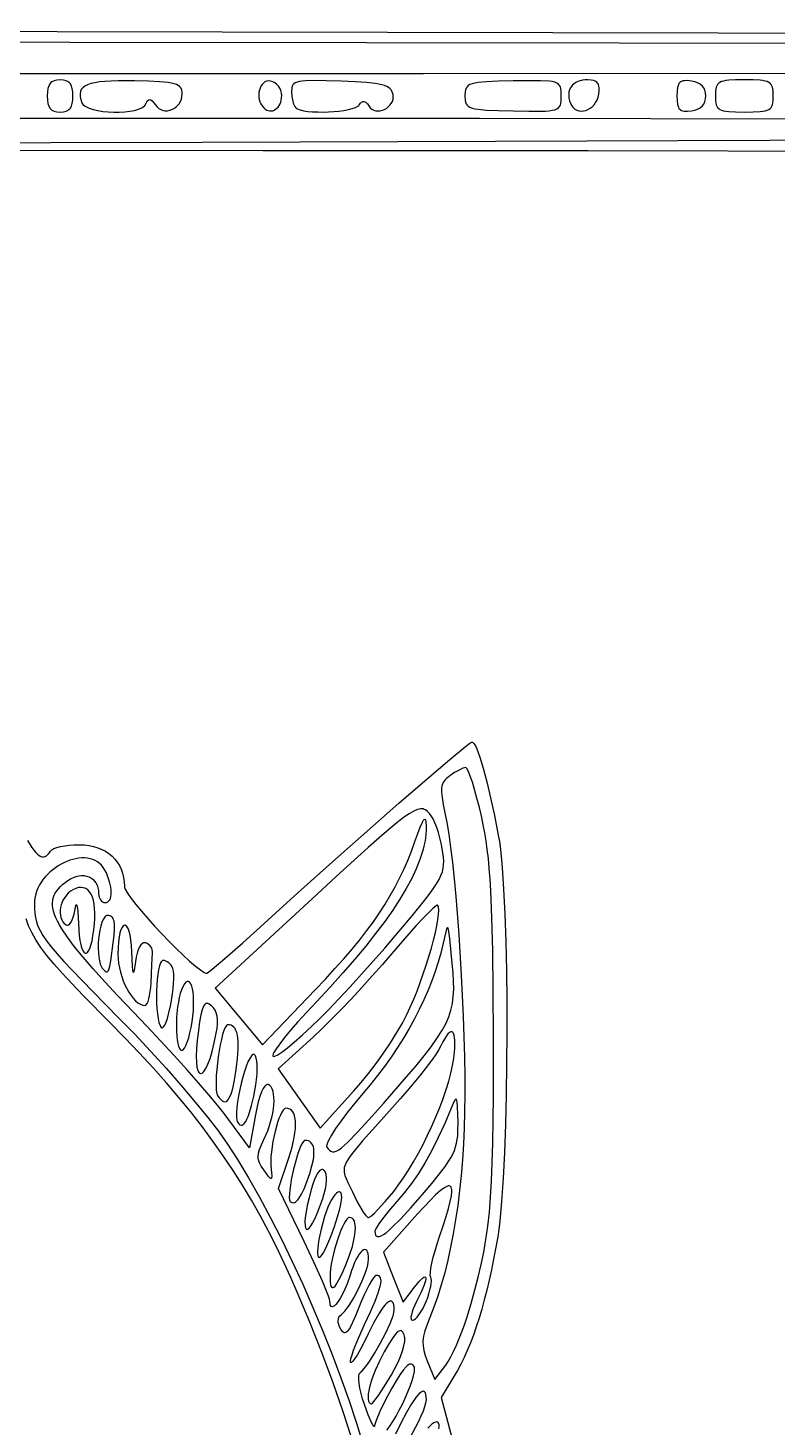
# Model space of a CAD drawing. Header units: millimetres. Extents: x -4.58 to 1.11, y 0.34 to 8.32.
# Drawn here: x -1.5 to -0.205, y 5.903 to 8.323 of the extents above; entities that cross this region are included whole.
import ezdxf

# ---------------------------------------------------------------- set-up
doc = ezdxf.new("R2010")
doc.units = ezdxf.units.MM

msp = doc.modelspace()

# ---------------------------------------------------------------- linework, layer by layer
at = {"flags": 128}
for points in [[(-4.581667, 1.453139), (-4.574238, 5.087635), (-4.569544, 7.208322), (-4.566944, 8.258736), (-4.566667, 8.323028), (-1.736111, 8.317444), (0.26479, 8.31338), (1.100639, 8.311472), (1.101006, 8.311191), (1.101364, 8.310339), (1.102049, 8.3066), (1.102698, 8.299617), (1.103312, 8.288752), (1.104442, 8.252815), (1.105453, 8.193675), (1.106362, 8.106221), (1.107184, 7.985338), (1.108623, 7.622835), (1.109893, 7.065263), (1.111113, 6.271716), (1.113889, 3.813083)], [(1.088889, 8.265514), (1.088688, 8.268993), (1.087916, 8.272082), (1.086319, 8.274812), (1.083643, 8.277214), (1.079634, 8.27932), (1.074039, 8.28116), (1.066604, 8.282765), (1.057075, 8.284168), (1.045198, 8.2854), (1.030719, 8.28649), (0.992942, 8.288375), (0.941712, 8.290073), (0.875, 8.291833), (0.778911, 8.292939), (0.586576, 8.294028), (0.309546, 8.295072), (-0.040625, 8.296043), (-0.91418, 8.297656), (-1.941667, 8.298639)], [(-1.727778, 8.2445), (-0.816213, 8.244574), (-0.12607, 8.244918), (0.373437, 8.245762), (0.561322, 8.246443), (0.713092, 8.247335), (0.832595, 8.248467), (0.92368, 8.249867), (0.990194, 8.251565), (1.035986, 8.253588), (1.052313, 8.254731), (1.064903, 8.255966), (1.074236, 8.257297), (1.080794, 8.258727), (1.085057, 8.26026), (1.087506, 8.2619), (1.088623, 8.26365), (1.088889, 8.265514)], [(-1.422222, 8.205556), (-1.422509, 8.212595), (-1.423403, 8.218486), (-1.424958, 8.223292), (-1.427224, 8.22708), (-1.42864, 8.228612), (-1.430254, 8.229913), (-1.434099, 8.231856), (-1.438812, 8.232975), (-1.444444, 8.233333), (-1.450077, 8.232975), (-1.45479, 8.231856), (-1.458635, 8.229913), (-1.460249, 8.228612), (-1.461665, 8.22708), (-1.463931, 8.223292), (-1.465485, 8.218486), (-1.46638, 8.212595), (-1.466667, 8.205556), (-1.46638, 8.198512), (-1.465485, 8.19262), (-1.463931, 8.187813), (-1.461665, 8.184026), (-1.460249, 8.182495), (-1.458635, 8.181195), (-1.45479, 8.179253), (-1.450077, 8.178136), (-1.444444, 8.177778), (-1.438812, 8.178136), (-1.434099, 8.179253), (-1.430254, 8.181195), (-1.42864, 8.182495), (-1.427224, 8.184026), (-1.424958, 8.187813), (-1.423403, 8.19262), (-1.422509, 8.198512), (-1.422222, 8.205556)], [(-1.296222, 8.191667), (-1.294608, 8.195157), (-1.292986, 8.197604), (-1.291297, 8.199002), (-1.289481, 8.199344), (-1.287478, 8.198625), (-1.285228, 8.196839), (-1.282672, 8.193979), (-1.27975, 8.190042), (-1.276862, 8.18658), (-1.273632, 8.183877), (-1.270134, 8.181905), (-1.266439, 8.180632), (-1.262621, 8.180029), (-1.258752, 8.180066), (-1.254907, 8.180713), (-1.251156, 8.181941), (-1.247574, 8.183719), (-1.244233, 8.186018), (-1.241206, 8.188807), (-1.238566, 8.192057), (-1.236386, 8.195739), (-1.234739, 8.199821), (-1.233697, 8.204274), (-1.233333, 8.209069), (-1.233461, 8.212344), (-1.233894, 8.215269), (-1.234713, 8.217867), (-1.235995, 8.220159), (-1.23782, 8.222165), (-1.240264, 8.223909), (-1.243408, 8.225409), (-1.247328, 8.226689), (-1.252104, 8.227769), (-1.257815, 8.228671), (-1.272351, 8.230025), (-1.291565, 8.23092), (-1.316083, 8.231528), (-1.34425, 8.231632), (-1.356235, 8.231292), (-1.366881, 8.230666), (-1.376235, 8.229735), (-1.384341, 8.228479), (-1.391247, 8.22688), (-1.396997, 8.224918), (-1.401637, 8.222575), (-1.405213, 8.219832), (-1.407771, 8.21667), (-1.409357, 8.213069), (-1.410016, 8.209011), (-1.409793, 8.204476), (-1.408736, 8.199447), (-1.406889, 8.193903), (-1.405902, 8.192034), (-1.404438, 8.190275), (-1.40253, 8.188626), (-1.400209, 8.187088), (-1.394454, 8.184347), (-1.387427, 8.182057), (-1.379383, 8.180224), (-1.370573, 8.178852), (-1.361253, 8.177947), (-1.351675, 8.177514), (-1.342094, 8.177558), (-1.332763, 8.178085), (-1.323934, 8.179099), (-1.315863, 8.180606), (-1.308803, 8.182611), (-1.303007, 8.185119), (-1.300662, 8.186564), (-1.298729, 8.188136), (-1.297238, 8.189837), (-1.296222, 8.191667)], [(-1.061111, 8.206319), (-1.061508, 8.210646), (-1.062645, 8.214829), (-1.064444, 8.218767), (-1.066823, 8.222358), (-1.069704, 8.225499), (-1.073006, 8.228089), (-1.07665, 8.230026), (-1.080556, 8.231208), (-1.08409, 8.231491), (-1.087348, 8.230976), (-1.090308, 8.229743), (-1.092949, 8.227872), (-1.095252, 8.225445), (-1.097195, 8.222541), (-1.098759, 8.21924), (-1.099922, 8.215623), (-1.100664, 8.211771), (-1.100966, 8.207763), (-1.100806, 8.203679), (-1.100163, 8.199601), (-1.099018, 8.195608), (-1.097349, 8.191781), (-1.095137, 8.188199), (-1.092361, 8.184944), (-1.089847, 8.182779), (-1.08725, 8.181188), (-1.084603, 8.18015), (-1.081941, 8.17964), (-1.079297, 8.179635), (-1.076706, 8.180113), (-1.0742, 8.181051), (-1.071814, 8.182424), (-1.069582, 8.184209), (-1.067538, 8.186385), (-1.065715, 8.188927), (-1.064148, 8.191812), (-1.06287, 8.195017), (-1.061916, 8.198518), (-1.061318, 8.202294), (-1.061111, 8.206319)], [(-0.927042, 8.190069), (-0.925049, 8.192909), (-0.923095, 8.194884), (-0.921157, 8.195992), (-0.91921, 8.196231), (-0.91723, 8.195598), (-0.915192, 8.194091), (-0.913073, 8.191707), (-0.910847, 8.188444), (-0.908313, 8.185156), (-0.90535, 8.182668), (-0.902046, 8.180938), (-0.89849, 8.179924), (-0.894773, 8.179585), (-0.890984, 8.179878), (-0.887211, 8.180761), (-0.883545, 8.182191), (-0.880075, 8.184127), (-0.876889, 8.186526), (-0.874078, 8.189346), (-0.87173, 8.192546), (-0.869936, 8.196082), (-0.868783, 8.199914), (-0.868363, 8.203997), (-0.868764, 8.208292), (-0.869501, 8.211188), (-0.870582, 8.213811), (-0.872074, 8.216177), (-0.874041, 8.218302), (-0.876548, 8.220202), (-0.879662, 8.221896), (-0.883446, 8.223398), (-0.887967, 8.224726), (-0.893289, 8.225896), (-0.899479, 8.226924), (-0.914719, 8.228624), (-0.934209, 8.229957), (-0.958472, 8.231056), (-0.984529, 8.231933), (-1.004765, 8.232226), (-1.019903, 8.231788), (-1.025786, 8.231248), (-1.030667, 8.23047), (-1.034634, 8.229436), (-1.037779, 8.228127), (-1.040193, 8.226523), (-1.041964, 8.224608), (-1.043185, 8.222363), (-1.043945, 8.219768), (-1.044444, 8.213458), (-1.04386, 8.204772), (-1.042269, 8.196543), (-1.041172, 8.192891), (-1.039915, 8.189702), (-1.038528, 8.187093), (-1.037042, 8.185181), (-1.035667, 8.184076), (-1.033868, 8.183065), (-1.029117, 8.18132), (-1.023021, 8.179935), (-1.015811, 8.178901), (-1.007721, 8.178207), (-0.998983, 8.177843), (-0.989828, 8.177798), (-0.98049, 8.178062), (-0.9712, 8.178626), (-0.962191, 8.179477), (-0.953695, 8.180607), (-0.945944, 8.182005), (-0.939171, 8.18366), (-0.933608, 8.185563), (-0.929488, 8.187703), (-0.928041, 8.188858), (-0.927042, 8.190069)], [(-0.577778, 8.205556), (-0.578006, 8.214499), (-0.578464, 8.218127), (-0.579304, 8.221241), (-0.580643, 8.223876), (-0.582593, 8.226068), (-0.585272, 8.227853), (-0.588793, 8.229267), (-0.593273, 8.230347), (-0.598825, 8.231127), (-0.613608, 8.231934), (-0.634063, 8.231977), (-0.661111, 8.231542), (-0.687066, 8.230934), (-0.707009, 8.230061), (-0.721725, 8.22868), (-0.727369, 8.227721), (-0.732002, 8.226543), (-0.735721, 8.225116), (-0.738625, 8.223408), (-0.740813, 8.221389), (-0.742383, 8.219028), (-0.743432, 8.216295), (-0.74406, 8.213159), (-0.744444, 8.205556), (-0.74406, 8.197948), (-0.743432, 8.19481), (-0.742383, 8.192075), (-0.740813, 8.189713), (-0.738625, 8.187693), (-0.735721, 8.185985), (-0.732002, 8.184557), (-0.727369, 8.18338), (-0.721725, 8.182422), (-0.707009, 8.181042), (-0.687066, 8.180173), (-0.661111, 8.179569), (-0.634063, 8.17913), (-0.613608, 8.179171), (-0.605565, 8.179461), (-0.598825, 8.179978), (-0.593273, 8.180759), (-0.588793, 8.181839), (-0.585272, 8.183254), (-0.582593, 8.18504), (-0.580643, 8.187233), (-0.579304, 8.189868), (-0.578464, 8.192983), (-0.578006, 8.196611), (-0.577778, 8.205556)], [(-0.513111, 8.208444), (-0.512465, 8.214881), (-0.512563, 8.22022), (-0.513461, 8.224535), (-0.514228, 8.226331), (-0.515215, 8.227899), (-0.516431, 8.229248), (-0.517881, 8.230388), (-0.521513, 8.232073), (-0.526169, 8.233031), (-0.531903, 8.233333), (-0.536724, 8.233139), (-0.541207, 8.232565), (-0.54534, 8.231627), (-0.549111, 8.230339), (-0.552511, 8.228717), (-0.555527, 8.226776), (-0.558148, 8.22453), (-0.560363, 8.221995), (-0.562161, 8.219185), (-0.563531, 8.216115), (-0.564461, 8.212801), (-0.56494, 8.209257), (-0.564957, 8.205498), (-0.564501, 8.20154), (-0.563561, 8.197397), (-0.562125, 8.193083), (-0.560055, 8.188856), (-0.557462, 8.185442), (-0.55443, 8.182816), (-0.551043, 8.180952), (-0.547384, 8.179823), (-0.543537, 8.179404), (-0.539585, 8.179667), (-0.535613, 8.180587), (-0.531703, 8.182137), (-0.527939, 8.184292), (-0.524406, 8.187025), (-0.521186, 8.19031), (-0.518362, 8.19412), (-0.51602, 8.198431), (-0.514242, 8.203214), (-0.513111, 8.208444)], [(-0.327778, 8.205556), (-0.328179, 8.210754), (-0.329377, 8.215405), (-0.331363, 8.219501), (-0.334127, 8.223031), (-0.337659, 8.225987), (-0.341952, 8.22836), (-0.346994, 8.230141), (-0.352778, 8.231319), (-0.359738, 8.232036), (-0.365332, 8.231907), (-0.36766, 8.231482), (-0.369697, 8.230792), (-0.37146, 8.229821), (-0.372965, 8.228552), (-0.374231, 8.226967), (-0.375273, 8.225048), (-0.376754, 8.22014), (-0.377544, 8.213689), (-0.377778, 8.205556), (-0.377544, 8.197422), (-0.376754, 8.190969), (-0.375273, 8.186059), (-0.374231, 8.184139), (-0.372965, 8.182552), (-0.37146, 8.181281), (-0.369697, 8.18031), (-0.36766, 8.179619), (-0.365332, 8.179192), (-0.359738, 8.179061), (-0.352778, 8.179778), (-0.346994, 8.180957), (-0.341952, 8.182737), (-0.337659, 8.185111), (-0.334127, 8.188068), (-0.331363, 8.1916), (-0.329377, 8.195698), (-0.328179, 8.200353), (-0.327778, 8.205556)], [(-0.211111, 8.205556), (-0.211376, 8.214074), (-0.211789, 8.217593), (-0.212465, 8.22066), (-0.213457, 8.223304), (-0.214821, 8.225557), (-0.216613, 8.227449), (-0.218887, 8.229012), (-0.2217, 8.230276), (-0.225106, 8.231272), (-0.229162, 8.23203), (-0.233922, 8.232581), (-0.245776, 8.233186), (-0.261111, 8.233333), (-0.276447, 8.233186), (-0.288301, 8.232581), (-0.29306, 8.23203), (-0.297116, 8.231272), (-0.300522, 8.230276), (-0.303335, 8.229012), (-0.30561, 8.227449), (-0.307401, 8.225557), (-0.308766, 8.223304), (-0.309758, 8.22066), (-0.310433, 8.217593), (-0.310847, 8.214074), (-0.311111, 8.205556), (-0.310847, 8.197037), (-0.310433, 8.193518), (-0.309758, 8.190452), (-0.308766, 8.187807), (-0.307401, 8.185554), (-0.30561, 8.183662), (-0.303335, 8.182099), (-0.300522, 8.180835), (-0.297116, 8.17984), (-0.29306, 8.179081), (-0.288301, 8.17853), (-0.276447, 8.177925), (-0.261111, 8.177778), (-0.245776, 8.177925), (-0.233922, 8.17853), (-0.229162, 8.179081), (-0.225106, 8.17984), (-0.2217, 8.180835), (-0.218887, 8.182099), (-0.216613, 8.183662), (-0.214821, 8.185554), (-0.213457, 8.187807), (-0.212465, 8.190452), (-0.211789, 8.193518), (-0.211376, 8.197037), (-0.211111, 8.205556)], [(1.085625, 8.140181), (1.085858, 8.141483), (1.085718, 8.142823), (1.084387, 8.145571), (1.081762, 8.148345), (1.077974, 8.151064), (1.073152, 8.153649), (1.067428, 8.156018), (1.060931, 8.158093), (1.053792, 8.159792), (1.04769, 8.160217), (1.033867, 8.160629), (0.984049, 8.161413), (0.802713, 8.162823), (0.525743, 8.164021), (0.169095, 8.165006), (-0.719403, 8.166337), (-1.735122, 8.166811)], [(-1.722267, 8.124592), (-1.198789, 8.125738), (-0.691809, 8.127175), (-0.217721, 8.128872), (0.207084, 8.130798), (0.566213, 8.132923), (0.843274, 8.135216), (0.945907, 8.136415), (1.021876, 8.137645), (1.069131, 8.138902), (1.081351, 8.139538), (1.084498, 8.139859), (1.085625, 8.140181)], [(1.103625, 1.43175), (1.096722, 4.760625), (1.093518, 6.054015), (1.089889, 7.114814), (1.088054, 7.523748), (1.086281, 7.833439), (1.084624, 8.030191), (1.083856, 8.081934), (1.083491, 8.095398), (1.083139, 8.100306), (1.079812, 8.100948), (1.070661, 8.101571), (1.035029, 8.102764), (0.97653, 8.103881), (0.895451, 8.104924), (0.666707, 8.106776), (0.351097, 8.108313), (-0.049078, 8.109523), (-0.531517, 8.110399), (-1.09392, 8.110932), (-1.733986, 8.111111)], [(-1.500902, 6.918126), (-1.49314, 6.906244), (-1.489646, 6.901552), (-1.486379, 6.897671), (-1.483315, 6.894585), (-1.480432, 6.89228), (-1.477707, 6.890738), (-1.475117, 6.889944), (-1.472638, 6.889882), (-1.470248, 6.890536), (-1.467923, 6.891891), (-1.465641, 6.893931), (-1.463378, 6.896639), (-1.461111, 6.9), (-1.460187, 6.901132), (-1.45885, 6.902232), (-1.455038, 6.904314), (-1.44988, 6.906201), (-1.443582, 6.907847), (-1.436347, 6.909207), (-1.428383, 6.910234), (-1.419893, 6.910884), (-1.411083, 6.911111), (-1.402519, 6.910777), (-1.394342, 6.909789), (-1.386576, 6.908167), (-1.379242, 6.905935), (-1.372365, 6.903112), (-1.365966, 6.89972), (-1.36007, 6.89578), (-1.354698, 6.891314), (-1.349874, 6.886343), (-1.345621, 6.880889), (-1.341962, 6.874971), (-1.338919, 6.868613), (-1.336516, 6.861835), (-1.334776, 6.854658), (-1.333721, 6.847104), (-1.333375, 6.839194), (-1.33302, 6.837126), (-1.331974, 6.834439), (-1.327983, 6.827393), (-1.321742, 6.818412), (-1.313591, 6.807858), (-1.303871, 6.796087), (-1.292922, 6.783458), (-1.281084, 6.770331), (-1.268698, 6.757062), (-1.256104, 6.744013), (-1.243642, 6.731539), (-1.231653, 6.720001), (-1.220477, 6.709757), (-1.210454, 6.701165), (-1.201924, 6.694584), (-1.195229, 6.690372), (-1.192676, 6.689267), (-1.190708, 6.688889), (-1.187814, 6.690646), (-1.181391, 6.695684), (-1.15959, 6.714184), (-1.12856, 6.741565), (-1.091556, 6.775), (-1.033487, 6.827649), (-0.973359, 6.881537), (-0.91408, 6.934123), (-0.858563, 6.982866), (-0.809717, 7.025226), (-0.770454, 7.058662), (-0.743685, 7.080633), (-0.735895, 7.086525), (-0.733557, 7.088058), (-0.732319, 7.088597), (-0.731447, 7.088436), (-0.730518, 7.087883), (-0.728495, 7.085634), (-0.726267, 7.081914), (-0.723853, 7.076784), (-0.72127, 7.070305), (-0.718535, 7.062541), (-0.712681, 7.043401), (-0.706431, 7.01986), (-0.699925, 6.992412), (-0.693304, 6.961553), (-0.686708, 6.927778), (-0.684876, 6.916599), (-0.683167, 6.903479), (-0.680113, 6.871921), (-0.677547, 6.834114), (-0.675465, 6.791068), (-0.673868, 6.743792), (-0.672753, 6.693295), (-0.672119, 6.640588), (-0.671964, 6.586681), (-0.672286, 6.532581), (-0.673085, 6.4793), (-0.674358, 6.427847), (-0.676105, 6.379231), (-0.678323, 6.334462), (-0.681011, 6.29455), (-0.684168, 6.260504), (-0.685921, 6.245996), (-0.687792, 6.233333), (-0.69475, 6.19453), (-0.698508, 6.176011), (-0.702449, 6.158088), (-0.706572, 6.140767), (-0.710874, 6.124053), (-0.715354, 6.107953), (-0.72001, 6.092472), (-0.724841, 6.077616), (-0.729843, 6.063391), (-0.735016, 6.049803), (-0.740358, 6.036857), (-0.745867, 6.024559), (-0.75154, 6.012915), (-0.757377, 6.00193), (-0.763375, 5.991611), (-0.785375, 5.955431), (-0.759389, 5.858278)], [(-0.741264, 6.093264), (-0.733796, 6.118149), (-0.727159, 6.141457), (-0.721304, 6.163679), (-0.716187, 6.185307), (-0.711759, 6.206835), (-0.707975, 6.228753), (-0.704786, 6.251556), (-0.702148, 6.275734), (-0.700012, 6.301781), (-0.698332, 6.330189), (-0.697061, 6.361449), (-0.696153, 6.396055), (-0.69556, 6.434498), (-0.695236, 6.477272), (-0.695208, 6.577778), (-0.695612, 6.659611), (-0.696421, 6.727863), (-0.697735, 6.784429), (-0.699656, 6.831207), (-0.700876, 6.851517), (-0.702284, 6.87009), (-0.703895, 6.887164), (-0.70572, 6.902975), (-0.707772, 6.917761), (-0.710064, 6.931758), (-0.712608, 6.945203), (-0.715417, 6.958333), (-0.719486, 6.975631), (-0.723609, 6.991769), (-0.72767, 7.006392), (-0.731557, 7.019149), (-0.735156, 7.029686), (-0.738352, 7.03765), (-0.741033, 7.042687), (-0.742144, 7.043998), (-0.743083, 7.044444), (-0.745133, 7.044155), (-0.74781, 7.043324), (-0.754594, 7.040276), (-0.762529, 7.035767), (-0.770708, 7.030264), (-0.776236, 7.025769), (-0.778472, 7.023495), (-0.780365, 7.021131), (-0.781923, 7.018622), (-0.783152, 7.015916), (-0.784059, 7.012956), (-0.784651, 7.009689), (-0.784935, 7.006061), (-0.784918, 7.002018), (-0.784007, 6.992469), (-0.781975, 6.980607), (-0.778875, 6.966), (-0.775616, 6.949543), (-0.77239, 6.929578), (-0.769224, 6.906457), (-0.766141, 6.880532), (-0.763167, 6.852156), (-0.760326, 6.821681), (-0.755142, 6.755842), (-0.750788, 6.685831), (-0.747461, 6.614467), (-0.746245, 6.579157), (-0.745359, 6.544565), (-0.74483, 6.511044), (-0.744681, 6.478944), (-0.744976, 6.450056), (-0.745766, 6.421623), (-0.747043, 6.393683), (-0.7488, 6.366278), (-0.751033, 6.339449), (-0.753733, 6.313235), (-0.756896, 6.287676), (-0.760514, 6.262814), (-0.764581, 6.238689), (-0.769091, 6.21534), (-0.774038, 6.192808), (-0.779415, 6.171134), (-0.785216, 6.150358), (-0.791434, 6.13052), (-0.798063, 6.11166), (-0.805097, 6.093819), (-0.809957, 6.081583), (-0.813544, 6.07097), (-0.81588, 6.061576), (-0.816991, 6.052997), (-0.816901, 6.044827), (-0.815634, 6.036663), (-0.813215, 6.028101), (-0.809667, 6.018736), (-0.796319, 5.986514), (-0.777458, 6.011514), (-0.77332, 6.017694), (-0.768774, 6.025699), (-0.763969, 6.035194), (-0.759054, 6.045842), (-0.754177, 6.057309), (-0.749488, 6.069258), (-0.745134, 6.081355), (-0.741264, 6.093264)], [(-1.009014, 6.597222), (-0.99583, 6.609954), (-0.980058, 6.625949), (-0.962293, 6.644564), (-0.943128, 6.665153), (-0.923158, 6.687073), (-0.902975, 6.709679), (-0.883173, 6.732328), (-0.864347, 6.754375), (-0.835933, 6.788243), (-0.814511, 6.814529), (-0.806149, 6.825339), (-0.799206, 6.834865), (-0.793572, 6.84331), (-0.789139, 6.85088), (-0.785796, 6.857778), (-0.783434, 6.864208), (-0.781943, 6.870373), (-0.781214, 6.876479), (-0.781137, 6.882727), (-0.781603, 6.889324), (-0.783722, 6.904375), (-0.785495, 6.913848), (-0.787722, 6.923287), (-0.790315, 6.932443), (-0.793182, 6.941066), (-0.796235, 6.948907), (-0.799384, 6.955715), (-0.802539, 6.961241), (-0.805611, 6.965236), (-0.809157, 6.968686), (-0.812732, 6.971305), (-0.814619, 6.972238), (-0.816617, 6.972885), (-0.818763, 6.973221), (-0.821092, 6.973219), (-0.823639, 6.972854), (-0.826438, 6.972099), (-0.832934, 6.969319), (-0.840862, 6.964669), (-0.850502, 6.957944), (-0.862134, 6.948936), (-0.876039, 6.937437), (-0.892497, 6.923241), (-0.911789, 6.906138), (-0.959996, 6.862388), (-1.022903, 6.804528), (-1.176069, 6.663306), (-1.135264, 6.614125), (-1.094444, 6.564944), (-1.003236, 6.660264), (-0.985576, 6.678951), (-0.969114, 6.696869), (-0.953791, 6.714106), (-0.939546, 6.73075), (-0.926321, 6.746891), (-0.914056, 6.762616), (-0.902691, 6.778015), (-0.892167, 6.793175), (-0.882424, 6.808186), (-0.873402, 6.823136), (-0.865043, 6.838114), (-0.857287, 6.853207), (-0.850074, 6.868505), (-0.843344, 6.884097), (-0.837038, 6.90007), (-0.831097, 6.916514), (-0.826134, 6.93049), (-0.822, 6.941272), (-0.818638, 6.948932), (-0.815993, 6.953545), (-0.814922, 6.954732), (-0.81401, 6.955186), (-0.813249, 6.954915), (-0.812632, 6.953928), (-0.811805, 6.949846), (-0.811472, 6.943014), (-0.811566, 6.93638), (-0.812014, 6.9296), (-0.812817, 6.922668), (-0.813979, 6.915583), (-0.815502, 6.908339), (-0.817387, 6.900933), (-0.822255, 6.885622), (-0.828602, 6.869619), (-0.836446, 6.852895), (-0.845807, 6.835421), (-0.856701, 6.817167), (-0.869149, 6.798103), (-0.883167, 6.778202), (-0.898776, 6.757432), (-0.915992, 6.735764), (-0.934834, 6.713169), (-0.955322, 6.689618), (-0.977473, 6.665081), (-1.001306, 6.639528), (-1.018304, 6.621315), (-1.033151, 6.604898), (-1.045836, 6.590337), (-1.056348, 6.577693), (-1.064676, 6.567024), (-1.070809, 6.558392), (-1.074736, 6.551855), (-1.075869, 6.549391), (-1.076446, 6.547474), (-1.076467, 6.546111), (-1.075929, 6.545309), (-1.074831, 6.545075), (-1.073173, 6.545419), (-1.068167, 6.547864), (-1.060901, 6.552706), (-1.051364, 6.560002), (-1.039544, 6.569814), (-1.025431, 6.5822), (-1.009014, 6.597222)], [(-0.87939, 5.898797), (-0.874285, 5.905725), (-0.86891, 5.913982), (-0.863407, 5.92328), (-0.857918, 5.933328), (-0.852583, 5.943837), (-0.847546, 5.954518), (-0.842947, 5.96508), (-0.838928, 5.975235), (-0.835632, 5.984694), (-0.833199, 5.993165), (-0.831771, 6.00036), (-0.831491, 6.00599), (-0.831826, 6.008127), (-0.8325, 6.009764), (-0.833734, 6.011407), (-0.835095, 6.012541), (-0.83659, 6.01316), (-0.838224, 6.013259), (-0.840002, 6.012832), (-0.841931, 6.011873), (-0.844015, 6.010377), (-0.84626, 6.008339), (-0.851258, 6.002611), (-0.856969, 5.994645), (-0.863437, 5.984396), (-0.870708, 5.971819), (-0.882123, 5.950487), (-0.89155, 5.931141), (-0.898011, 5.915911), (-0.899824, 5.910507), (-0.900528, 5.906931), (-0.90067, 5.90591), (-0.900983, 5.905415), (-0.901457, 5.905427), (-0.902082, 5.905927), (-0.903753, 5.908316), (-0.905922, 5.912434), (-0.911467, 5.925259), (-0.918139, 5.943208), (-0.921369, 5.953142), (-0.923997, 5.962678), (-0.925994, 5.971587), (-0.927328, 5.979642), (-0.927971, 5.986615), (-0.927891, 5.992279), (-0.927059, 5.996404), (-0.926351, 5.997819), (-0.925444, 5.998764), (-0.922221, 6.001557), (-0.918453, 6.005759), (-0.914244, 6.01118), (-0.909698, 6.01763), (-0.900011, 6.032856), (-0.890222, 6.04992), (-0.881163, 6.067303), (-0.873663, 6.083487), (-0.870758, 6.090654), (-0.868554, 6.096952), (-0.867156, 6.102191), (-0.866667, 6.106181), (-0.866885, 6.111574), (-0.86753, 6.115845), (-0.868582, 6.119008), (-0.870023, 6.121079), (-0.871835, 6.122076), (-0.874001, 6.122013), (-0.876502, 6.120908), (-0.879319, 6.118776), (-0.882436, 6.115633), (-0.885833, 6.111496), (-0.889493, 6.106381), (-0.893397, 6.100304), (-0.901867, 6.085327), (-0.911097, 6.066694), (-0.921575, 6.045513), (-0.930877, 6.028892), (-0.934771, 6.022812), (-0.937994, 6.018495), (-0.940418, 6.016151), (-0.941291, 6.015783), (-0.941917, 6.015986), (-0.942255, 6.016792), (-0.942291, 6.018198), (-0.941499, 6.022675), (-0.939641, 6.029145), (-0.936814, 6.037339), (-0.928653, 6.057812), (-0.917806, 6.081931), (-0.907722, 6.103759), (-0.899911, 6.121895), (-0.894316, 6.13658), (-0.890878, 6.148054), (-0.889951, 6.152662), (-0.889541, 6.156559), (-0.889642, 6.159773), (-0.890247, 6.162335), (-0.891348, 6.164275), (-0.892938, 6.165624), (-0.895009, 6.166411), (-0.897556, 6.166667), (-0.89855, 6.166379), (-0.899735, 6.165535), (-0.902617, 6.162291), (-0.906078, 6.157162), (-0.909995, 6.150377), (-0.914243, 6.142162), (-0.918698, 6.132747), (-0.923237, 6.122357), (-0.927736, 6.111222), (-0.933636, 6.096481), (-0.938705, 6.084932), (-0.94308, 6.076414), (-0.946894, 6.070766), (-0.948633, 6.068967), (-0.950283, 6.067826), (-0.951861, 6.067322), (-0.953383, 6.067435), (-0.954866, 6.068145), (-0.956326, 6.069431), (-0.95925, 6.073653), (-0.96124, 6.077684), (-0.962629, 6.081549), (-0.963418, 6.0852), (-0.963608, 6.088587), (-0.9632, 6.091663), (-0.962195, 6.094379), (-0.960596, 6.096688), (-0.958403, 6.098542), (-0.955372, 6.100998), (-0.952016, 6.104598), (-0.948407, 6.109196), (-0.944615, 6.114649), (-0.936774, 6.127535), (-0.929069, 6.142095), (-0.922075, 6.157171), (-0.916368, 6.171602), (-0.914176, 6.178213), (-0.912521, 6.184228), (-0.911476, 6.189502), (-0.911111, 6.193889), (-0.911325, 6.199471), (-0.911943, 6.203946), (-0.912929, 6.207343), (-0.914248, 6.209693), (-0.915863, 6.211026), (-0.91774, 6.211372), (-0.919841, 6.21076), (-0.922132, 6.20922), (-0.924577, 6.206784), (-0.927139, 6.20348), (-0.929783, 6.199339), (-0.932474, 6.194391), (-0.935176, 6.188665), (-0.937852, 6.182192), (-0.940467, 6.175002), (-0.942986, 6.167125), (-0.948066, 6.152166), (-0.95369, 6.138866), (-0.959481, 6.12772), (-0.962322, 6.123109), (-0.965064, 6.11922), (-0.96766, 6.116117), (-0.970062, 6.113861), (-0.972223, 6.112513), (-0.974097, 6.112135), (-0.975637, 6.112788), (-0.976795, 6.114535), (-0.977524, 6.117437), (-0.977778, 6.121556), (-0.978685, 6.125785), (-0.981285, 6.133346), (-0.990832, 6.156767), (-1.004959, 6.188423), (-1.022208, 6.224917), (-1.066653, 6.316528), (-1.048958, 6.369792), (-1.043366, 6.38845), (-1.041244, 6.397073), (-1.03957, 6.405194), (-1.038343, 6.412793), (-1.037561, 6.419847), (-1.037224, 6.426333), (-1.03733, 6.432231), (-1.037877, 6.437517), (-1.038865, 6.442171), (-1.040292, 6.446168), (-1.042158, 6.449489), (-1.044459, 6.45211), (-1.047197, 6.454009), (-1.050368, 6.455165), (-1.053972, 6.455556), (-1.055097, 6.455346), (-1.056252, 6.454729), (-1.058632, 6.452361), (-1.061072, 6.448616), (-1.063531, 6.443661), (-1.065969, 6.437662), (-1.068344, 6.430785), (-1.072747, 6.415059), (-1.076413, 6.397811), (-1.079019, 6.380368), (-1.079823, 6.371988), (-1.08024, 6.364058), (-1.080229, 6.356743), (-1.07975, 6.350208), (-1.078569, 6.338156), (-1.078727, 6.335104), (-1.079052, 6.334316), (-1.079564, 6.334019), (-1.08028, 6.334211), (-1.081217, 6.334889), (-1.083822, 6.337702), (-1.092431, 6.349111), (-1.096694, 6.355372), (-1.099732, 6.361035), (-1.101543, 6.366437), (-1.101988, 6.369145), (-1.102125, 6.371915), (-1.101475, 6.377807), (-1.099591, 6.384449), (-1.09647, 6.392179), (-1.092111, 6.401333), (-1.088606, 6.40884), (-1.085474, 6.416511), (-1.082722, 6.424266), (-1.080357, 6.432026), (-1.078385, 6.439709), (-1.076813, 6.447237), (-1.075646, 6.45453), (-1.074892, 6.461507), (-1.074557, 6.468089), (-1.074648, 6.474196), (-1.07517, 6.479748), (-1.076131, 6.484665), (-1.077536, 6.488868), (-1.079393, 6.492276), (-1.081707, 6.49481), (-1.084486, 6.496389), (-1.085855, 6.496589), (-1.087263, 6.496239), (-1.088702, 6.495357), (-1.090165, 6.493962), (-1.093131, 6.489707), (-1.096097, 6.483622), (-1.099001, 6.475855), (-1.101779, 6.466557), (-1.104369, 6.455875), (-1.106708, 6.443958), (-1.116667, 6.387139), (-1.161028, 6.446347), (-1.172236, 6.46062), (-1.187131, 6.478539), (-1.205067, 6.499383), (-1.225403, 6.522431), (-1.247493, 6.54696), (-1.270696, 6.57225), (-1.294366, 6.597578), (-1.317861, 6.622222), (-1.343835, 6.649396), (-1.366909, 6.674075), (-1.387166, 6.696421), (-1.404686, 6.716598), (-1.419553, 6.73477), (-1.431848, 6.7511), (-1.441652, 6.765751), (-1.445645, 6.772498), (-1.449047, 6.778887), (-1.451867, 6.784938), (-1.454115, 6.790671), (-1.455802, 6.796108), (-1.456938, 6.801267), (-1.457533, 6.806171), (-1.457598, 6.810839), (-1.457142, 6.815291), (-1.456176, 6.819548), (-1.454709, 6.823631), (-1.452754, 6.82756), (-1.450318, 6.831355), (-1.447413, 6.835037), (-1.444049, 6.838626), (-1.440237, 6.842143), (-1.431306, 6.849042), (-1.42639, 6.852134), (-1.421489, 6.854543), (-1.416644, 6.856286), (-1.411897, 6.857382), (-1.40729, 6.857846), (-1.402864, 6.857698), (-1.398661, 6.856956), (-1.394724, 6.855635), (-1.391093, 6.853756), (-1.387811, 6.851334), (-1.384919, 6.848388), (-1.38246, 6.844936), (-1.380474, 6.840995), (-1.379004, 6.836583), (-1.378091, 6.831718), (-1.377778, 6.826417), (-1.377551, 6.823343), (-1.376901, 6.820474), (-1.375873, 6.817875), (-1.374514, 6.815608), (-1.372868, 6.813735), (-1.370981, 6.812319), (-1.368899, 6.811424), (-1.366667, 6.811111), (-1.364132, 6.811443), (-1.361941, 6.812409), (-1.360092, 6.813965), (-1.358585, 6.816065), (-1.35742, 6.818664), (-1.356596, 6.821718), (-1.356113, 6.825182), (-1.35597, 6.82901), (-1.356169, 6.833159), (-1.356707, 6.837583), (-1.358801, 6.847076), (-1.362252, 6.857131), (-1.364485, 6.862257), (-1.367056, 6.867389), (-1.369721, 6.871725), (-1.372761, 6.875522), (-1.376147, 6.878793), (-1.379847, 6.881554), (-1.383832, 6.883818), (-1.388072, 6.8856), (-1.392537, 6.886914), (-1.397196, 6.887775), (-1.402018, 6.888196), (-1.406975, 6.888192), (-1.412036, 6.887778), (-1.417171, 6.886967), (-1.422349, 6.885774), (-1.42754, 6.884214), (-1.432714, 6.8823), (-1.437842, 6.880047), (-1.442893, 6.877469), (-1.447836, 6.874581), (-1.452642, 6.871397), (-1.45728, 6.867931), (-1.46172, 6.864198), (-1.465933, 6.860211), (-1.469887, 6.855985), (-1.473554, 6.851535), (-1.476902, 6.846875), (-1.479901, 6.842019), (-1.482522, 6.836981), (-1.484733, 6.831776), (-1.486506, 6.826418), (-1.48781, 6.820921), (-1.488614, 6.8153), (-1.488889, 6.809569), (-1.488771, 6.800941), (-1.488296, 6.792958), (-1.487282, 6.785374), (-1.485545, 6.777942), (-1.482905, 6.770416), (-1.479178, 6.762549), (-1.474182, 6.754094), (-1.467734, 6.744804), (-1.459653, 6.734432), (-1.449757, 6.722732), (-1.437861, 6.709457), (-1.423785, 6.69436), (-1.388362, 6.657714), (-1.342028, 6.610819), (-1.315398, 6.583413), (-1.288216, 6.554377), (-1.261242, 6.524594), (-1.23524, 6.494948), (-1.21097, 6.466321), (-1.189196, 6.439597), (-1.170679, 6.415658), (-1.16288, 6.40501), (-1.156181, 6.395389), (-1.137598, 6.366714), (-1.118729, 6.33543), (-1.099711, 6.301858), (-1.080684, 6.266321), (-1.061784, 6.229139), (-1.043152, 6.190635), (-1.024923, 6.151131), (-1.007238, 6.110948), (-0.990234, 6.070408), (-0.974049, 6.029832), (-0.958822, 5.989543), (-0.94469, 5.949862), (-0.931793, 5.91111), (-0.920268, 5.873611)], [(-1.386097, 6.763889), (-1.385021, 6.774167), (-1.384448, 6.783753), (-1.384365, 6.792625), (-1.384761, 6.800761), (-1.385625, 6.80814), (-1.386944, 6.814739), (-1.388709, 6.820537), (-1.390906, 6.825512), (-1.393525, 6.829643), (-1.396554, 6.832907), (-1.399982, 6.835284), (-1.403796, 6.83675), (-1.407986, 6.837285), (-1.412541, 6.836867), (-1.417447, 6.835474), (-1.422694, 6.833083), (-1.426734, 6.830539), (-1.430396, 6.827483), (-1.433666, 6.823989), (-1.436531, 6.820132), (-1.438975, 6.815986), (-1.440984, 6.811627), (-1.442545, 6.807128), (-1.443644, 6.802564), (-1.444266, 6.798011), (-1.444397, 6.793542), (-1.444023, 6.789232), (-1.44313, 6.785156), (-1.441704, 6.781388), (-1.43973, 6.778003), (-1.437194, 6.775076), (-1.434083, 6.772681), (-1.433005, 6.772189), (-1.431909, 6.772025), (-1.429697, 6.772625), (-1.427509, 6.774383), (-1.425406, 6.777198), (-1.423451, 6.78097), (-1.421704, 6.785599), (-1.420228, 6.790985), (-1.419083, 6.797028), (-1.418022, 6.802953), (-1.41702, 6.806334), (-1.416544, 6.80708), (-1.416087, 6.807203), (-1.41565, 6.806705), (-1.415233, 6.805592), (-1.414465, 6.801534), (-1.413794, 6.795061), (-1.412778, 6.775), (-1.412232, 6.763868), (-1.411364, 6.754056), (-1.410211, 6.74558), (-1.40881, 6.738453), (-1.407198, 6.732693), (-1.405411, 6.728314), (-1.403488, 6.725332), (-1.401464, 6.723762), (-1.400425, 6.723512), (-1.399376, 6.72362), (-1.39832, 6.724089), (-1.397263, 6.72492), (-1.395159, 6.727679), (-1.393104, 6.731912), (-1.391133, 6.737634), (-1.389284, 6.744861), (-1.387593, 6.753607), (-1.386097, 6.763889)], [(-0.844736, 6.617722), (-0.838838, 6.630331), (-0.832989, 6.643876), (-0.827251, 6.658135), (-0.821689, 6.672883), (-0.81134, 6.702948), (-0.80245, 6.732278), (-0.798709, 6.746107), (-0.795522, 6.759079), (-0.792952, 6.770971), (-0.791062, 6.781558), (-0.789916, 6.790616), (-0.789576, 6.797921), (-0.790106, 6.803249), (-0.790717, 6.805101), (-0.791569, 6.806375), (-0.79245, 6.806411), (-0.794064, 6.805547), (-0.799331, 6.801292), (-0.807045, 6.793952), (-0.81688, 6.783868), (-0.828512, 6.771383), (-0.841614, 6.75684), (-0.870931, 6.722944), (-0.887137, 6.704075), (-0.904656, 6.684278), (-0.922934, 6.664144), (-0.941415, 6.644262), (-0.959543, 6.625223), (-0.976765, 6.607618), (-0.992523, 6.592037), (-1.006264, 6.579069), (-1.067083, 6.523472), (-1.030931, 6.472167), (-0.994764, 6.420861), (-0.936319, 6.485431), (-0.9239, 6.499784), (-0.911008, 6.515845), (-0.898017, 6.533073), (-0.885304, 6.550925), (-0.873244, 6.568859), (-0.862212, 6.586331), (-0.852584, 6.6028), (-0.844736, 6.617722)], [(-0.939294, 5.882412), (-0.946789, 5.906118), (-0.954853, 5.930551), (-0.972512, 5.981104), (-0.991913, 6.033079), (-1.012696, 6.085484), (-1.034502, 6.137325), (-1.045677, 6.162725), (-1.056972, 6.187611), (-1.070293, 6.215668), (-1.084094, 6.243097), (-1.098431, 6.269976), (-1.11336, 6.29638), (-1.128937, 6.322388), (-1.145217, 6.348076), (-1.162256, 6.37352), (-1.180109, 6.398797), (-1.198833, 6.423984), (-1.218483, 6.449158), (-1.239114, 6.474395), (-1.260783, 6.499773), (-1.283544, 6.525368), (-1.307455, 6.551257), (-1.33257, 6.577516), (-1.358944, 6.604222), (-1.404745, 6.650491), (-1.423768, 6.670332), (-1.440412, 6.688312), (-1.454833, 6.704682), (-1.467186, 6.719692), (-1.477626, 6.733594), (-1.486309, 6.746639), (-1.493389, 6.759077), (-1.499022, 6.771158), (-1.503362, 6.783135)], [(-1.352583, 6.741667), (-1.351187, 6.754032), (-1.350467, 6.764233), (-1.350457, 6.772428), (-1.351188, 6.778778), (-1.351841, 6.78131), (-1.352692, 6.78344), (-1.353744, 6.785187), (-1.355001, 6.786573), (-1.356468, 6.787616), (-1.358149, 6.788336), (-1.360047, 6.788754), (-1.362167, 6.788889), (-1.363659, 6.788666), (-1.365093, 6.788013), (-1.366469, 6.786956), (-1.367784, 6.785521), (-1.370219, 6.781619), (-1.372381, 6.776514), (-1.374251, 6.770411), (-1.375812, 6.763516), (-1.377045, 6.756035), (-1.377932, 6.748174), (-1.378455, 6.740138), (-1.378594, 6.732133), (-1.378333, 6.724366), (-1.377653, 6.717041), (-1.376535, 6.710366), (-1.374962, 6.704545), (-1.372914, 6.699785), (-1.371707, 6.697867), (-1.370375, 6.696292), (-1.366968, 6.69312), (-1.365539, 6.692105), (-1.364263, 6.691548), (-1.363116, 6.691506), (-1.362077, 6.692039), (-1.361122, 6.693203), (-1.360229, 6.695057), (-1.358537, 6.701066), (-1.35682, 6.710528), (-1.352583, 6.741667)], [(-1.287222, 6.672222), (-1.285719, 6.703495), (-1.284444, 6.724069), (-1.28449, 6.726761), (-1.28505, 6.729446), (-1.286077, 6.732052), (-1.287521, 6.734509), (-1.289332, 6.736745), (-1.29146, 6.738689), (-1.293857, 6.74027), (-1.296472, 6.741417), (-1.297929, 6.741722), (-1.299365, 6.741669), (-1.300774, 6.741269), (-1.302151, 6.740531), (-1.304784, 6.738084), (-1.307222, 6.734406), (-1.309421, 6.729579), (-1.311336, 6.723682), (-1.312923, 6.716796), (-1.314139, 6.709), (-1.316417, 6.693625), (-1.317318, 6.690656), (-1.31772, 6.69038), (-1.318094, 6.69092), (-1.318769, 6.694485), (-1.319369, 6.701418), (-1.320444, 6.725653), (-1.321066, 6.736904), (-1.32209, 6.746574), (-1.323454, 6.754675), (-1.325097, 6.761216), (-1.326959, 6.766207), (-1.328978, 6.769658), (-1.331094, 6.771579), (-1.33217, 6.771969), (-1.333247, 6.771981), (-1.334317, 6.771615), (-1.335374, 6.770873), (-1.337415, 6.768265), (-1.339309, 6.764169), (-1.340995, 6.758592), (-1.342413, 6.751547), (-1.343501, 6.743042), (-1.344198, 6.733088), (-1.344444, 6.721694), (-1.344153, 6.714053), (-1.343307, 6.706314), (-1.34195, 6.698558), (-1.340125, 6.690867), (-1.337877, 6.683322), (-1.335247, 6.676006), (-1.332279, 6.668999), (-1.329017, 6.662384), (-1.325505, 6.656241), (-1.321784, 6.650653), (-1.317899, 6.645701), (-1.313894, 6.641466), (-1.30981, 6.63803), (-1.305693, 6.635475), (-1.301584, 6.633882), (-1.297528, 6.633333), (-1.296639, 6.633535), (-1.295759, 6.634127), (-1.294043, 6.636402), (-1.292421, 6.639998), (-1.290938, 6.644757), (-1.289633, 6.650518), (-1.288551, 6.657122), (-1.287733, 6.66441), (-1.287222, 6.672222)], [(-0.884986, 6.463903), (-0.845225, 6.509583), (-0.828933, 6.528895), (-0.814845, 6.546239), (-0.802819, 6.561903), (-0.792713, 6.576174), (-0.784388, 6.589339), (-0.7777, 6.601687), (-0.772508, 6.613506), (-0.768672, 6.625081), (-0.76605, 6.636703), (-0.7645, 6.648657), (-0.763881, 6.661231), (-0.764051, 6.674714), (-0.764869, 6.689393), (-0.766194, 6.705556), (-0.77036, 6.748975), (-0.771975, 6.761), (-0.772744, 6.764751), (-0.773517, 6.767056), (-0.774317, 6.767959), (-0.775165, 6.767507), (-0.776084, 6.765745), (-0.777097, 6.76272), (-0.782528, 6.738889), (-0.786114, 6.72351), (-0.790484, 6.707833), (-0.795613, 6.6919), (-0.80148, 6.675754), (-0.808061, 6.659438), (-0.815334, 6.642992), (-0.823276, 6.626461), (-0.831865, 6.609885), (-0.841076, 6.593308), (-0.850888, 6.576772), (-0.861278, 6.560319), (-0.872223, 6.54399), (-0.8837, 6.52783), (-0.895687, 6.51188), (-0.90816, 6.496181), (-0.921097, 6.480778), (-0.934886, 6.464398), (-0.947459, 6.448647), (-0.958561, 6.433902), (-0.967938, 6.420542), (-0.975335, 6.408945), (-0.9805, 6.399489), (-0.982165, 6.395682), (-0.983176, 6.392552), (-0.983502, 6.390147), (-0.983111, 6.388514), (-0.980919, 6.385315), (-0.978645, 6.382831), (-0.976193, 6.381134), (-0.973469, 6.380297), (-0.970377, 6.380394), (-0.966823, 6.381496), (-0.962712, 6.383677), (-0.95795, 6.38701), (-0.95244, 6.391569), (-0.946088, 6.397425), (-0.93048, 6.413322), (-0.910366, 6.435287), (-0.884986, 6.463903)], [(-1.249653, 6.697222), (-1.250932, 6.700012), (-1.252577, 6.702615), (-1.254521, 6.704974), (-1.256694, 6.707031), (-1.259029, 6.708731), (-1.261457, 6.710015), (-1.26391, 6.710828), (-1.266319, 6.711111), (-1.267513, 6.710815), (-1.268646, 6.709951), (-1.269716, 6.708554), (-1.270723, 6.706659), (-1.272545, 6.701519), (-1.274103, 6.694814), (-1.275389, 6.686827), (-1.276396, 6.677842), (-1.277117, 6.66814), (-1.277543, 6.658007), (-1.277668, 6.647724), (-1.277483, 6.637576), (-1.276981, 6.627845), (-1.276153, 6.618814), (-1.274994, 6.610767), (-1.273494, 6.603987), (-1.271647, 6.598758), (-1.270591, 6.596812), (-1.269444, 6.595361), (-1.268508, 6.594737), (-1.267531, 6.594674), (-1.26652, 6.595138), (-1.26548, 6.5961), (-1.263339, 6.599388), (-1.261159, 6.604287), (-1.258987, 6.610545), (-1.256872, 6.617912), (-1.253012, 6.634964), (-1.249969, 6.653431), (-1.248876, 6.662568), (-1.248134, 6.671304), (-1.247792, 6.679389), (-1.247898, 6.686572), (-1.248502, 6.6926), (-1.249653, 6.697222)], [(-1.216208, 6.604764), (-1.214904, 6.614796), (-1.214053, 6.624338), (-1.213626, 6.633308), (-1.213597, 6.641623), (-1.21394, 6.649201), (-1.214626, 6.655959), (-1.21563, 6.661815), (-1.216924, 6.666687), (-1.21848, 6.670493), (-1.220273, 6.673151), (-1.222275, 6.674577), (-1.223345, 6.674803), (-1.224458, 6.67469), (-1.22561, 6.674228), (-1.226797, 6.673407), (-1.229263, 6.670646), (-1.231831, 6.666325), (-1.234472, 6.660361), (-1.236602, 6.654075), (-1.238441, 6.646957), (-1.23999, 6.639178), (-1.241248, 6.630907), (-1.242899, 6.613577), (-1.243399, 6.596333), (-1.24322, 6.588171), (-1.242755, 6.580543), (-1.242006, 6.57362), (-1.240972, 6.567572), (-1.239656, 6.562571), (-1.238057, 6.558787), (-1.236176, 6.556392), (-1.23513, 6.555768), (-1.234014, 6.555556), (-1.232913, 6.555811), (-1.231768, 6.55656), (-1.229382, 6.559438), (-1.226929, 6.563988), (-1.224481, 6.570009), (-1.222112, 6.577298), (-1.219895, 6.585655), (-1.217903, 6.594878), (-1.216208, 6.604764)], [(-1.174375, 6.585139), (-1.173045, 6.593496), (-1.172396, 6.601194), (-1.172426, 6.60822), (-1.173134, 6.614561), (-1.174516, 6.620203), (-1.176572, 6.625133), (-1.179299, 6.629338), (-1.182694, 6.632806), (-1.186938, 6.635726), (-1.188815, 6.636476), (-1.190548, 6.636716), (-1.192151, 6.636419), (-1.19364, 6.635557), (-1.195029, 6.634103), (-1.196332, 6.63203), (-1.198739, 6.625914), (-1.200978, 6.616991), (-1.203165, 6.605042), (-1.205417, 6.589847), (-1.207458, 6.572843), (-1.20865, 6.558018), (-1.20906, 6.545383), (-1.208756, 6.534949), (-1.207807, 6.526726), (-1.206282, 6.520724), (-1.205325, 6.51856), (-1.204249, 6.516954), (-1.203063, 6.515909), (-1.201776, 6.515425), (-1.200396, 6.515505), (-1.198932, 6.516149), (-1.197392, 6.517358), (-1.195785, 6.519135), (-1.192404, 6.524393), (-1.188856, 6.531935), (-1.185211, 6.54177), (-1.181537, 6.553909), (-1.177902, 6.568362), (-1.174375, 6.585139)], [(-1.139889, 6.522583), (-1.137703, 6.541689), (-1.136627, 6.557865), (-1.136686, 6.57123), (-1.137148, 6.576895), (-1.137901, 6.581901), (-1.138949, 6.586263), (-1.140295, 6.589996), (-1.141941, 6.593114), (-1.143891, 6.595632), (-1.146146, 6.597565), (-1.148711, 6.598928), (-1.151587, 6.599734), (-1.154778, 6.6), (-1.155838, 6.59969), (-1.156916, 6.598785), (-1.159106, 6.595338), (-1.161305, 6.589951), (-1.163473, 6.58292), (-1.165568, 6.574539), (-1.167549, 6.565102), (-1.171003, 6.544238), (-1.173506, 6.522681), (-1.174298, 6.512379), (-1.174727, 6.502787), (-1.174753, 6.494199), (-1.174335, 6.486909), (-1.173431, 6.481213), (-1.172784, 6.479053), (-1.172, 6.477403), (-1.169348, 6.473491), (-1.166784, 6.470476), (-1.164307, 6.468358), (-1.161916, 6.467136), (-1.159612, 6.466812), (-1.157394, 6.467385), (-1.155262, 6.468857), (-1.153215, 6.471227), (-1.151254, 6.474497), (-1.149378, 6.478665), (-1.147586, 6.483733), (-1.145879, 6.489702), (-1.142717, 6.50434), (-1.139889, 6.522583)], [(-0.867597, 6.311597), (-0.859007, 6.32285), (-0.850371, 6.335239), (-0.841759, 6.348611), (-0.833241, 6.362811), (-0.824887, 6.377685), (-0.816765, 6.393079), (-0.808946, 6.408838), (-0.8015, 6.424809), (-0.794496, 6.440837), (-0.788003, 6.456767), (-0.782092, 6.472445), (-0.776832, 6.487718), (-0.772292, 6.502431), (-0.768543, 6.51643), (-0.765654, 6.52956), (-0.763694, 6.541667), (-0.762005, 6.55906), (-0.761725, 6.56627), (-0.761804, 6.572471), (-0.762227, 6.577651), (-0.762983, 6.581796), (-0.764056, 6.584892), (-0.765434, 6.586927), (-0.767104, 6.587888), (-0.769051, 6.58776), (-0.771263, 6.586532), (-0.773726, 6.58419), (-0.776426, 6.580721), (-0.779351, 6.576111), (-0.782487, 6.570347), (-0.785819, 6.563417), (-0.789353, 6.556947), (-0.79498, 6.548301), (-0.802409, 6.537853), (-0.811351, 6.525979), (-0.821515, 6.513056), (-0.832612, 6.49946), (-0.844352, 6.485566), (-0.856444, 6.47175), (-0.894129, 6.429703), (-0.921339, 6.3991), (-0.931431, 6.387284), (-0.939402, 6.377361), (-0.945419, 6.369009), (-0.949646, 6.361905), (-0.95225, 6.355725), (-0.952995, 6.352882), (-0.953397, 6.350149), (-0.953253, 6.344853), (-0.951984, 6.339514), (-0.949755, 6.333809), (-0.946733, 6.327417), (-0.938972, 6.311278), (-0.930561, 6.293954), (-0.922536, 6.279769), (-0.918953, 6.274311), (-0.915806, 6.270186), (-0.91321, 6.267577), (-0.912154, 6.266898), (-0.911278, 6.266667), (-0.909024, 6.267584), (-0.905496, 6.270212), (-0.900873, 6.274368), (-0.895333, 6.279866), (-0.882223, 6.294153), (-0.867597, 6.311597)], [(-1.106028, 6.496083), (-1.104707, 6.505464), (-1.103873, 6.514463), (-1.103517, 6.522865), (-1.103627, 6.530455), (-1.104193, 6.537017), (-1.105206, 6.542337), (-1.106654, 6.546199), (-1.107538, 6.547517), (-1.108528, 6.548389), (-1.109715, 6.548764), (-1.110977, 6.548496), (-1.112305, 6.547623), (-1.113691, 6.546183), (-1.116594, 6.541755), (-1.119612, 6.535518), (-1.122668, 6.527778), (-1.125689, 6.518841), (-1.128599, 6.509013), (-1.131323, 6.498599), (-1.133785, 6.487905), (-1.135911, 6.477237), (-1.137625, 6.466902), (-1.138852, 6.457203), (-1.139517, 6.448449), (-1.139545, 6.440943), (-1.138861, 6.434992), (-1.138228, 6.432696), (-1.137389, 6.430903), (-1.135497, 6.428365), (-1.13356, 6.426784), (-1.131586, 6.426142), (-1.129582, 6.426425), (-1.127557, 6.427616), (-1.125518, 6.429699), (-1.123472, 6.432658), (-1.121427, 6.436477), (-1.119391, 6.441141), (-1.117372, 6.446633), (-1.113412, 6.460038), (-1.109611, 6.476564), (-1.106028, 6.496083)], [(-0.817972, 6.306444), (-0.798925, 6.329044), (-0.784188, 6.347482), (-0.778269, 6.355479), (-0.773226, 6.362842), (-0.768993, 6.369707), (-0.765503, 6.37621), (-0.76269, 6.382486), (-0.760485, 6.38867), (-0.758823, 6.394898), (-0.757636, 6.401306), (-0.756858, 6.408029), (-0.756421, 6.415203), (-0.756306, 6.431444), (-0.757054, 6.458198), (-0.757756, 6.465918), (-0.75823, 6.468447), (-0.758802, 6.47012), (-0.759484, 6.470961), (-0.760287, 6.470994), (-0.761224, 6.470243), (-0.762306, 6.468732), (-0.764951, 6.463522), (-0.768319, 6.455556), (-0.779339, 6.429399), (-0.790446, 6.405146), (-0.801696, 6.382699), (-0.813144, 6.361964), (-0.824847, 6.342842), (-0.83686, 6.325237), (-0.84924, 6.309054), (-0.862042, 6.294194), (-0.876779, 6.277339), (-0.888849, 6.262076), (-0.893494, 6.255567), (-0.897005, 6.250085), (-0.899225, 6.24584), (-0.9, 6.243042), (-0.899719, 6.239174), (-0.898867, 6.236293), (-0.897426, 6.234411), (-0.895382, 6.23354), (-0.892719, 6.233693), (-0.889419, 6.234881), (-0.885469, 6.237118), (-0.880851, 6.240415), (-0.875549, 6.244785), (-0.869549, 6.25024), (-0.855387, 6.264454), (-0.838237, 6.283156), (-0.817972, 6.306444)], [(-1.012764, 6.342944), (-1.00891, 6.355844), (-1.006469, 6.367211), (-1.005775, 6.372302), (-1.005431, 6.376988), (-1.005436, 6.381263), (-1.005788, 6.385118), (-1.006487, 6.388547), (-1.007532, 6.391542), (-1.008922, 6.394096), (-1.010655, 6.396202), (-1.01273, 6.397853), (-1.015147, 6.399041), (-1.017904, 6.399759), (-1.021, 6.4), (-1.022017, 6.399721), (-1.023101, 6.398908), (-1.025438, 6.395813), (-1.027946, 6.390986), (-1.03056, 6.384701), (-1.033214, 6.377229), (-1.035843, 6.368843), (-1.040764, 6.350413), (-1.044799, 6.331589), (-1.046321, 6.322709), (-1.047426, 6.314547), (-1.048047, 6.307374), (-1.048121, 6.301463), (-1.047581, 6.297086), (-1.04706, 6.295557), (-1.046361, 6.294514), (-1.044673, 6.29313), (-1.04294, 6.29232), (-1.04116, 6.292087), (-1.03933, 6.292433), (-1.03745, 6.293362), (-1.035516, 6.294877), (-1.033526, 6.296981), (-1.031479, 6.299677), (-1.027203, 6.306859), (-1.02267, 6.316447), (-1.017862, 6.328468), (-1.012764, 6.342944)], [(-0.990264, 6.299292), (-0.987628, 6.307898), (-0.98565, 6.315943), (-0.984334, 6.323345), (-0.983686, 6.330023), (-0.983708, 6.335893), (-0.984406, 6.340876), (-0.985785, 6.344888), (-0.987847, 6.347847), (-0.989074, 6.34883), (-0.990345, 6.349379), (-0.991655, 6.349498), (-0.993, 6.349197), (-0.994376, 6.34848), (-0.995776, 6.347356), (-0.998635, 6.343913), (-1.00154, 6.338922), (-1.004453, 6.332437), (-1.007336, 6.324514), (-1.010153, 6.315208), (-1.013988, 6.300592), (-1.01695, 6.287634), (-1.019081, 6.276369), (-1.020422, 6.266831), (-1.021016, 6.259052), (-1.020904, 6.253068), (-1.02013, 6.248911), (-1.019507, 6.247528), (-1.018734, 6.246615), (-1.017817, 6.246175), (-1.01676, 6.246213), (-1.015569, 6.246734), (-1.014249, 6.247741), (-1.011242, 6.251231), (-1.007784, 6.256716), (-1.003914, 6.264231), (-0.999677, 6.27381), (-0.995112, 6.285485), (-0.990264, 6.299292)], [(-0.811389, 6.121542), (-0.808787, 6.128296), (-0.806588, 6.134963), (-0.804822, 6.141372), (-0.803521, 6.147351), (-0.802718, 6.152726), (-0.802444, 6.157327), (-0.802731, 6.16098), (-0.803611, 6.163514), (-0.804089, 6.164779), (-0.80434, 6.166627), (-0.804191, 6.17193), (-0.803229, 6.179136), (-0.801514, 6.187957), (-0.799109, 6.198105), (-0.796076, 6.209293), (-0.792477, 6.221234), (-0.788375, 6.233639), (-0.782115, 6.252157), (-0.776911, 6.268435), (-0.772782, 6.282493), (-0.769751, 6.294353), (-0.767836, 6.304034), (-0.767059, 6.31156), (-0.767103, 6.31452), (-0.767439, 6.316949), (-0.768069, 6.31885), (-0.768997, 6.320224), (-0.770224, 6.321075), (-0.771753, 6.321405), (-0.773586, 6.321217), (-0.775727, 6.320514), (-0.780941, 6.317571), (-0.787414, 6.312598), (-0.795167, 6.305615), (-0.804219, 6.296644), (-0.814592, 6.285705), (-0.826306, 6.272819), (-0.885389, 6.206764), (-0.868431, 6.163583), (-0.851472, 6.120403), (-0.831542, 6.146306), (-0.823419, 6.156197), (-0.820165, 6.159633), (-0.817452, 6.162087), (-0.815283, 6.163576), (-0.81366, 6.164121), (-0.812586, 6.163739), (-0.812064, 6.16245), (-0.812096, 6.16027), (-0.812685, 6.15722), (-0.815544, 6.148581), (-0.82066, 6.13668), (-0.828056, 6.121667), (-0.831259, 6.115082), (-0.833849, 6.10894), (-0.835799, 6.103373), (-0.837082, 6.098517), (-0.837668, 6.094507), (-0.83753, 6.091475), (-0.837181, 6.090369), (-0.836641, 6.089558), (-0.835906, 6.089059), (-0.834972, 6.088889), (-0.832677, 6.089555), (-0.830002, 6.091465), (-0.827044, 6.094485), (-0.823899, 6.098481), (-0.820665, 6.103318), (-0.817437, 6.108863), (-0.814313, 6.114983), (-0.811389, 6.121542)], [(-0.9605, 6.281778), (-0.958724, 6.289799), (-0.957715, 6.296479), (-0.957408, 6.301851), (-0.957736, 6.30595), (-0.958634, 6.308809), (-0.960034, 6.310462), (-0.960902, 6.310848), (-0.961871, 6.310944), (-0.964078, 6.310288), (-0.96659, 6.308528), (-0.969339, 6.305699), (-0.97226, 6.301833), (-0.975287, 6.296965), (-0.978353, 6.291129), (-0.981392, 6.284359), (-0.984338, 6.276689), (-0.987125, 6.268153), (-0.992963, 6.24677), (-0.996887, 6.228485), (-0.998147, 6.220694), (-0.998946, 6.213905), (-0.999292, 6.208196), (-0.999191, 6.203641), (-0.998649, 6.200316), (-0.997671, 6.198298), (-0.997022, 6.197803), (-0.996266, 6.197663), (-0.995404, 6.197888), (-0.994437, 6.198487), (-0.992193, 6.200845), (-0.98954, 6.204814), (-0.986482, 6.21047), (-0.983028, 6.217889), (-0.976563, 6.233625), (-0.97016, 6.250917), (-0.964559, 6.267666), (-0.9605, 6.281778)], [(-0.950153, 6.184681), (-0.943757, 6.201335), (-0.938919, 6.216786), (-0.935661, 6.23072), (-0.934633, 6.237021), (-0.934009, 6.242825), (-0.933791, 6.248092), (-0.933984, 6.252785), (-0.93459, 6.256863), (-0.935612, 6.260288), (-0.937052, 6.26302), (-0.938915, 6.26502), (-0.941202, 6.266248), (-0.943917, 6.266667), (-0.944984, 6.266468), (-0.946112, 6.265884), (-0.948531, 6.263638), (-0.951122, 6.260081), (-0.953835, 6.255365), (-0.956621, 6.249644), (-0.959429, 6.243068), (-0.964911, 6.227965), (-0.969881, 6.211277), (-0.973938, 6.194221), (-0.975499, 6.185937), (-0.976681, 6.178019), (-0.977434, 6.170619), (-0.977708, 6.163889), (-0.977306, 6.154314), (-0.976776, 6.150832), (-0.976028, 6.148222), (-0.975061, 6.146481), (-0.973877, 6.14561), (-0.972476, 6.145609), (-0.970858, 6.146477), (-0.969023, 6.148215), (-0.966972, 6.15082), (-0.962224, 6.158637), (-0.956616, 6.169924), (-0.950153, 6.184681)], [(-0.871556, 5.994569), (-0.865382, 6.005678), (-0.860075, 6.016412), (-0.855687, 6.026604), (-0.852273, 6.036089), (-0.849885, 6.044697), (-0.848577, 6.052263), (-0.848403, 6.058619), (-0.848758, 6.06129), (-0.849417, 6.063597), (-0.851658, 6.068163), (-0.852881, 6.069667), (-0.854197, 6.070632), (-0.855625, 6.071041), (-0.857182, 6.070881), (-0.858886, 6.070135), (-0.860757, 6.068788), (-0.865069, 6.064231), (-0.870264, 6.057086), (-0.876489, 6.04723), (-0.883889, 6.034542), (-0.892376, 6.0184), (-0.899528, 6.002435), (-0.905196, 5.987254), (-0.909229, 5.973467), (-0.910586, 5.967287), (-0.911479, 5.961683), (-0.911888, 5.956733), (-0.911795, 5.952512), (-0.911181, 5.949097), (-0.910028, 5.946563), (-0.908316, 5.944987), (-0.906028, 5.944444), (-0.904404, 5.945467), (-0.901729, 5.9484), (-0.893797, 5.959168), (-0.883362, 5.975107), (-0.871556, 5.994569)], [(-0.840307, 5.884309), (-0.829263, 5.904599), (-0.824317, 5.914493), (-0.819947, 5.923884), (-0.816297, 5.932521), (-0.813512, 5.940151), (-0.811735, 5.946525), (-0.811111, 5.951389), (-0.811309, 5.956458), (-0.811896, 5.960467), (-0.812862, 5.963428), (-0.814195, 5.965349), (-0.815884, 5.96624), (-0.81792, 5.966112), (-0.820292, 5.964974), (-0.822988, 5.962837), (-0.825998, 5.959709), (-0.829311, 5.955602), (-0.832917, 5.950524), (-0.836804, 5.944487), (-0.845382, 5.92957), (-0.854958, 5.910931), (-0.864658, 5.892151)], [(-0.789565, 5.901308), (-0.788889, 5.90475), (-0.78918, 5.908422), (-0.790028, 5.91103), (-0.791398, 5.912609), (-0.793251, 5.913194), (-0.795553, 5.912821), (-0.798265, 5.911525), (-0.801353, 5.90934), (-0.804778, 5.906304), (-0.808504, 5.90245)]]:
    msp.add_lwpolyline(points, dxfattribs=at)

doc.saveas('drawing.dxf')
